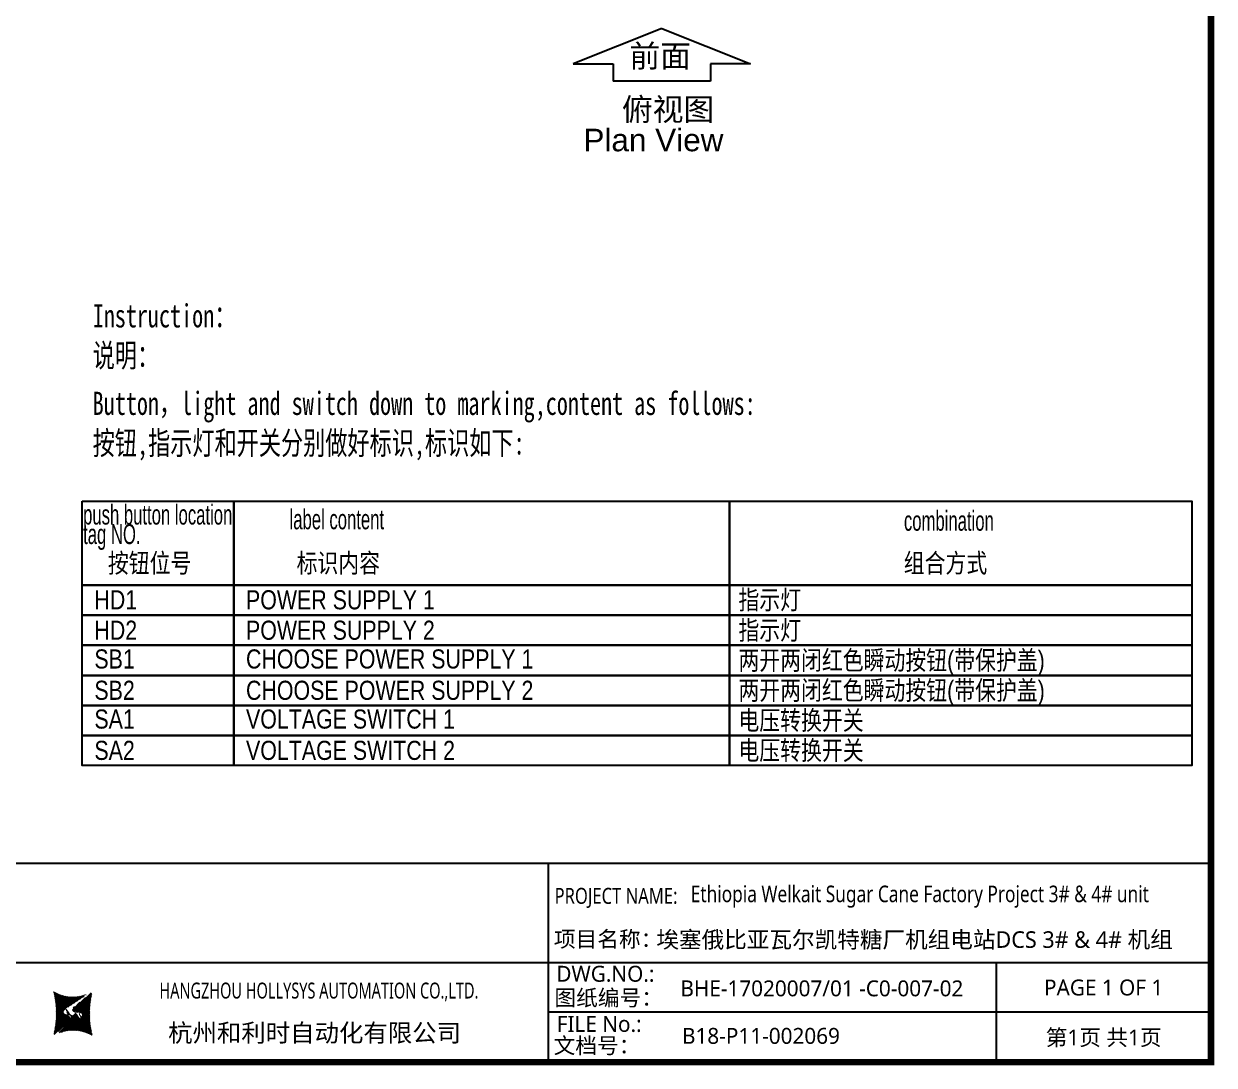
# Model space of a CAD drawing. Extents: x 81437 to 204847, y -54769 to -29444.
# Drawn here: x 83813 to 85608, y -41388 to -39816 of the extents above; entities that cross this region are included whole.
import ezdxf
from ezdxf.enums import TextEntityAlignment as Align
from ezdxf.lldxf.tags import DXFTag

# ---------------------------------------------------------------- set-up
doc = ezdxf.new("R2010")
doc.units = 0
doc.header["$LTSCALE"] = 100
doc.header["$MEASUREMENT"] = 0
for name, color, linetype in [('PARTS', 6, 'Continuous'), ('t', 1, 'Continuous'), ('操作台', 7, 'Continuous'), ('标准图框及表格', 7, 'Continuous')]:
    doc.layers.add(name, color=color, linetype=linetype)
doc.layers.add('细实线', color=7, linetype='Continuous', lineweight=20)
doc.styles.add('HZ', font='arial.ttf', dxfattribs={"width": 0.7})
doc.styles.get("Standard").update_dxf_attribs({"font": ''})
doc.styles.add('微软雅黑', font='')
doc.styles.get('Standard').set_extended_font_data('SimSun')
doc.styles.get('微软雅黑').set_extended_font_data('Microsoft YaHei')
tags = doc.linetypes.add('CENTER', pattern=[2, 1.25, -0.25, 0.25, -0.25]).pattern_tags.tags
tags[10:11] = [DXFTag(74, 4), DXFTag(75, 0), DXFTag(340, '0'), DXFTag(46, 1.0), DXFTag(50, 0.0), DXFTag(44, 0.0), DXFTag(45, 0.0)]
tags[8:9] = [DXFTag(74, 4), DXFTag(75, 0), DXFTag(340, '0'), DXFTag(46, 1.0), DXFTag(50, 0.0), DXFTag(44, 0.0), DXFTag(45, 0.0)]
tags[6:7] = [DXFTag(74, 4), DXFTag(75, 0), DXFTag(340, '0'), DXFTag(46, 1.0), DXFTag(50, 0.0), DXFTag(44, 0.0), DXFTag(45, 0.0)]
tags[4:5] = [DXFTag(74, 4), DXFTag(75, 0), DXFTag(340, '0'), DXFTag(46, 1.0), DXFTag(50, 0.0), DXFTag(44, 0.0), DXFTag(45, 0.0)]
pattern_1 = [(45, (-6.162819773475348, -58.86246267448996), (-0.736262898216564, 0.7362628982165641), [])]

# ---------------------------------------------------------------- blocks, each defined once
blk = doc.blocks.new('图框')
at = {"layer": '标准图框及表格'}
h = blk.add_hatch(dxfattribs=at)
h.set_pattern_fill('ANSI31', color=5, scale=8.329863809039892, style=0)
h.set_pattern_definition(pattern_1)
edge = h.paths.add_edge_path()
edge.add_arc((2393.094436262916, -3057.016314091056), 55.18534773488954, 238.1092081981581, 291.6531626184834)
edge.add_line((2413.457117633552, -3108.307481089123), (2382.362679957259, -3129.105284474292))
edge.add_arc((2232.744557938924, -3137.191253253037), 135.3602868968974, 346.3915348661821, 374.2500326978034)
edge.add_line((2364.304773850054, -3169.039594784347), (2391.343418124445, -3146.7148906974))
edge.add_line((2385.17637942767, -3139.143911424919), (2389.981166822123, -3139.761302572286))
edge.add_spline(control_points=[(2391.307199095063, -3146.750097628447), (2392.196661605914, -3145.885543305817), (2393.808172678844, -3144.319160410171), (2393.706362376579, -3140.114756849009), (2391.263680388605, -3139.875266105763), (2389.959101290711, -3139.747359722689)], knot_values=[0, 0, 0, 0, 6.844331067525468, 12.40042740766005, 18.76924275352248, 18.76924275352248, 18.76924275352248, 18.76924275352248], weights=[1, 1, 1, 1, 1, 1], degree=3, periodic=0)
edge.add_spline(control_points=[(2382.352543285211, -3129.127895979397), (2381.626555155563, -3129.73152025812), (2380.315378592357, -3130.821700626719), (2379.381276507607, -3132.24510027398), (2378.964379386169, -3132.880374753903)], knot_values=[0, 0, 0, 0, 5.253673658024614, 9.488438564008057, 9.488438564008057, 9.488438564008057, 9.488438564008057], weights=[1, 1, 1, 1, 1], degree=3, periodic=0)
edge.add_spline(control_points=[(2380.109845815059, -3131.144179531064), (2379.558651433159, -3131.767985770505), (2378.469607692277, -3133.249177120419), (2378.75000888206, -3136.59141356358), (2381.696031569307, -3138.758015293683), (2384.022624161043, -3139.007997601494), (2385.15175362843, -3139.129317677358)], knot_values=[10.66597461496156, 10.66597461496156, 10.66597461496156, 10.66597461496156, 18.97770399508879, 28.89455822145742, 41.119553648298, 52.64692538081317, 52.64692538081317, 52.64692538081317, 52.64692538081317], weights=[1, 1, 1, 1, 1, 1, 1], degree=3, periodic=0)
h = blk.add_hatch(dxfattribs=at)
h.set_pattern_fill('ANSI31', color=3, scale=8.329863809039892, style=0)
h.set_pattern_definition(pattern_1)
edge = h.paths.add_edge_path()
edge.add_line((2396.306912351669, -3134.638821765021), (2401.543221691929, -3135.303048767099))
edge.add_spline(control_points=[(2394.881673431148, -3127.632408877759), (2393.992210920092, -3128.496963200258), (2392.380699847337, -3130.063346096064), (2392.482510149457, -3134.26774965708), (2394.925192137576, -3134.507240400384), (2396.229771235499, -3134.635146783385)], knot_values=[0, 0, 0, 0, 6.844331067526932, 12.40042740766158, 18.76924275352342, 18.76924275352342, 18.76924275352342, 18.76924275352342], weights=[1, 1, 1, 1, 1, 1], degree=3, periodic=0)
edge.add_line((2421.884098676157, -3105.342911721815), (2394.845454401773, -3127.667615808762))
edge.add_spline(control_points=[(2406.462349776273, -3142.781070641064), (2406.85282482484, -3142.285248106444), (2407.700959278394, -3140.915136680455), (2407.438863643569, -3137.791092942495), (2404.4928409567, -3135.624491212552), (2402.166248364556, -3135.374508904741), (2401.037118897577, -3135.253188828716)], knot_values=[12.65408913243743, 12.65408913243743, 12.65408913243743, 12.65408913243743, 18.97770399508879, 28.89455822145742, 41.119553648298, 52.64692538081317, 52.64692538081317, 52.64692538081317, 52.64692538081317], weights=[1, 1, 1, 1, 1, 1, 1], degree=3, periodic=0)
edge.add_line((2405.463463917236, -3143.838156073773), (2406.618423075823, -3142.594514654259))
edge.add_line((2403.858524028219, -3145.261600863971), (2405.463463917236, -3143.838156073904))
edge.add_line((2372.73175489228, -3166.075025417009), (2403.826192568573, -3145.277222031841))
edge.add_arc((2393.094436262916, -3217.366192415033), 55.18534773488965, 58.10920819815809, 111.6531626184834)
edge.add_arc((2553.444314586908, -3137.191253253037), 135.360286896897, 166.3915348661823, 194.2500326978024)
at = {"color": 7}
for p, q in [((3109.47921527367, -2910.443887418679), (3109.47921527367, -3210.443887418679)), ((2209.47921527367, -3060.443887418679), (3109.47921527367, -3060.443887418679)), ((3109.47921527367, -3060.443887418679), (4109.47921527367, -3060.443887418679)), ((3785.62275226965, -3060.443887418679), (3785.62275226965, -3210.443887418679)), ((4109.47921527367, -3135.443887418679), (3109.47921527367, -3135.443887418679))]:
    blk.add_line(p, q, dxfattribs=at)
at = {"color": 7, "const_width": 3}
blk.add_lwpolyline([(4109.47921527367, -2910.443887418679), (-6.162819773475348, -2910.443887418679)], dxfattribs=at)
at = {"layer": 't', "color": 7, "const_width": 9.61519705431492}
blk.add_lwpolyline([(4109.47921527367, -3210.443887418679), (4109.47921527367, -58.86246267448996), (-6.162819773475348, -58.86246267448996), (-6.162819773475348, -3210.443887418679)], close=True, dxfattribs=at)
at = {"color": 7, "linetype": 'CENTER', "style": '微软雅黑'}
for s, height, p in [('项目名称：', 24, (3118.237888517288, -3036.94681899895)), ('图纸编号：', 24, (3119.058468482224, -3125.527001057468)), ('杭州和利时自动化有限公司', 27, (2536.38633266712, -3179.976961063531)), ('文档号：', 24, (3117.869572934458, -3197.591179766443))]:
    blk.add_text(s, height=height, dxfattribs=at).set_placement(p)
at = {"color": 7, "style": '微软雅黑', "flags": 8}
for tag, p, height in [('DWG.NAME:', (1375.473639447489, -2969.2419877869), 25), ('DWG.NO.:', (3122.023352488108, -3089.264933317976), 24), ('图纸编号', (3309.199899152482, -3111.267140832559), 24), ('FILENO.:', (3122.509725826509, -3164.966587124836), 24), ('文档号', (3311.563545755656, -3182.994948628203), 24)]:
    blk.add_attdef(tag, p, '', height=height, dxfattribs=at)
at = {"color": 7, "style": '微软雅黑', "width": 0.8, "flags": 8}
for tag, p, height in [('PROJECT_NAME', (3324.743137664682, -2969.191656158461), 25), ('PROJECTNAME:', (3119.317365890063, -2971.670387076527), 24)]:
    blk.add_attdef(tag, p, '', height=height, dxfattribs=at)
at = {"color": 7, "style": '微软雅黑', "flags": 8}
for tag, height, width, p in [('RENLIU', 24, 0.7, (692.0254873090671, -3009.243060483925)), ('SHUFENWANG', 24, 0.7, (879.6254712981536, -3009.243060483925)), ('FANGHOU', 24, 0.7, (1063.567935676903, -3009.243060483925)), ('DANDANLI', 24, 0.7, (1243.852880445316, -3009.243060483925)), ('#10STATIONONTROLCABINETCOVER', 30, 0.6, (1771.737284051596, -3076.044837234568)), ('HANGZHOUHOLLYSYSAUTOMATIONCO.,LTD.', 24, 0.7, (2763.919484516009, -3104.577265918681))]:
    blk.add_attdef(tag, text='', height=height, dxfattribs=dict(at, width=width)).set_placement(p, align=Align.MIDDLE)
for tag, p in [('图纸名称:', (1371.649552043295, -3024.785799731683)), ('项目名称', (3272.897224152879, -3045.626842364768))]:
    blk.add_attdef(tag, text='', height=25, dxfattribs=at).set_placement(p, align=Align.BOTTOM_LEFT)
at = {"color": 7, "flags": 8}
blk.add_attdef('A', text='', height=23, dxfattribs=at).set_placement((53.73638948711596, -3033.744016823508), align=Align.MIDDLE)
at = {"color": 7, "style": '微软雅黑', "flags": 8}
for tag, height, p in [('设计时间', 23, (207.7030023673433, -3033.744016823508)), ('刘仁', 23, (692.0254873090671, -3061.050838701933)), ('王姝芬', 23, (879.6254712981536, -3061.050838701933)), ('侯方', 23, (1063.567935676903, -3061.050838701933)), ('李丹丹', 23, (1243.852880445316, -3061.050838701933)), ('PAGEXOFX', 24, (3947.55098377166, -3097.943887418679)), ('REV.', 24, (53.21983990701119, -3121.911417548025)), ('DATE', 24, (202.7449719716897, -3121.911417548025)), ('DESCRIPTION', 24, (445.5564698352027, -3121.911417548025)), ('PREPARED', 24, (692.0254873090671, -3121.911417548025)), ('CHECKED', 24, (879.625471298139, -3121.911417548025)), ('SIGNED', 24, (1063.567935676889, -3121.911417548025)), ('APPROVED', 24, (1243.852880445316, -3121.911417548025)), ('图纸名称', 30, (1771.737284051596, -3153.557526718527)), ('第几页共几页', 24, (3947.55098377166, -3172.943887418679))]:
    blk.add_attdef(tag, text='', height=height, dxfattribs=at).set_placement(p, align=Align.MIDDLE)
at = {"layer": '标准图框及表格', "color": 5, "style": 'HZ'}
for s, p in [('pgqh', (2367.722055843864, -3118.539690870716)), ('hollilas', (2367.889081852576, -3144.830947292762))]:
    blk.add_text(s, height=5.205656721233694, dxfattribs=at).set_placement(p)
at = {"layer": '标准图框及表格', "color": 3, "style": 'HZ'}
for s, height, p in [('auto', 8.676094535389492, (2394.744307490306, -3133.062499086471)), ('hollysys', 4.338047267694746, (2396.375285240625, -3158.593924068552))]:
    blk.add_text(s, height=height, dxfattribs=at).set_placement(p)

msp = doc.modelspace()

# ---------------------------------------------------------------- linework, layer by layer
at = {"layer": 'PARTS', "color": 7}
for p, q in [((84775.3872803135, -39823.40235466888), (84641.74062946209, -39876.79527820792)), ((84775.3872803135, -39823.40235466888), (84909.03393116494, -39876.79527820792)), ((84641.74062946209, -39876.79527820792), (84702.02075230575, -39876.79527820792)), ((84702.02075230575, -39876.79527820792), (84702.02075230575, -39902.63516901154)), ((84909.03393116494, -39876.79527820792), (84848.75380832126, -39876.79527820792)), ((84848.75380832126, -39876.79527820792), (84848.75380832126, -39902.63516901154)), ((84848.75380832126, -39902.63516901154), (84702.02075230575, -39902.63516901154))]:
    msp.add_line(p, q, dxfattribs=at)
at = {"layer": '操作台', "color": 4}
for points in [[(83900.696012953, -40536.40908208306), (84129.73759512274, -40536.40908208306), (84129.73759512274, -40663.52716018727), (83900.696012953, -40663.52716018727)], [(84129.73759512274, -40536.40908208306), (84877.37253340473, -40536.40908208306), (84877.37253340473, -40663.52716018727), (84129.73759512274, -40663.52716018727)], [(84877.37253340473, -40536.40908208306), (85574.55817895567, -40536.40908208306), (85574.55817895567, -40663.52716018727), (84877.37253340473, -40663.52716018727)], [(83900.696012953, -40663.52716018727), (84129.73759512274, -40663.52716018727), (84129.73759512274, -40708.86325655424), (83900.696012953, -40708.86325655424)], [(84129.73759512274, -40663.52716018727), (84877.37253340473, -40663.52716018727), (84877.37253340473, -40708.86325655424), (84129.73759512274, -40708.86325655424)], [(84877.37253340473, -40663.52716018727), (85574.55817895567, -40663.52716018727), (85574.55817895567, -40708.86325655424), (84877.37253340473, -40708.86325655424)], [(83900.696012953, -40708.86325655424), (84129.73759512274, -40708.86325655424), (84129.73759512274, -40754.1993529212), (83900.696012953, -40754.1993529212)], [(84129.73759512274, -40708.86325655424), (84877.37253340473, -40708.86325655424), (84877.37253340473, -40754.19935292121), (84129.73759512274, -40754.1993529212)], [(84877.37253340473, -40708.86325655424), (85574.55817895567, -40708.86325655424), (85574.55817895567, -40754.19935292121), (84877.37253340473, -40754.19935292121)], [(83900.696012953, -40754.1993529212), (84129.73759512274, -40754.1993529212), (84129.73759512274, -40799.53544928819), (83900.696012953, -40799.53544928819)], [(84129.73759512274, -40754.1993529212), (84877.37253340473, -40754.19935292121), (84877.37253340473, -40799.53544928819), (84129.73759512274, -40799.53544928819)], [(84877.37253340473, -40754.19935292121), (85574.55817895567, -40754.19935292121), (85574.55817895567, -40799.53544928819), (84877.37253340473, -40799.53544928819)], [(83900.696012953, -40799.53544928819), (84129.73759512274, -40799.53544928819), (84129.73759512274, -40844.87154565516), (83900.696012953, -40844.87154565516)], [(84129.73759512274, -40799.53544928819), (84877.37253340473, -40799.53544928819), (84877.37253340473, -40844.87154565516), (84129.73759512274, -40844.87154565516)], [(84877.37253340473, -40799.53544928819), (85574.55817895567, -40799.53544928819), (85574.55817895567, -40844.87154565516), (84877.37253340473, -40844.87154565516)], [(83900.696012953, -40844.87154565516), (84129.73759512274, -40844.87154565516), (84129.73759512274, -40890.20764202213), (83900.696012953, -40890.20764202213)], [(84129.73759512274, -40844.87154565516), (84877.37253340473, -40844.87154565516), (84877.37253340473, -40890.20764202213), (84129.73759512274, -40890.20764202213)], [(84877.37253340473, -40844.87154565516), (85574.55817895567, -40844.87154565516), (85574.55817895567, -40890.20764202213), (84877.37253340473, -40890.20764202213)], [(83900.696012953, -40890.20764202213), (84129.73759512274, -40890.20764202213), (84129.73759512274, -40935.5437383891), (83900.696012953, -40935.5437383891)], [(84129.73759512274, -40890.20764202213), (84877.37253340473, -40890.20764202213), (84877.37253340473, -40935.54373838911), (84129.73759512274, -40935.5437383891)], [(84877.37253340473, -40890.20764202213), (85574.55817895567, -40890.20764202213), (85574.55817895567, -40935.54373838911), (84877.37253340473, -40935.54373838911)]]:
    msp.add_lwpolyline(points, close=True, dxfattribs=at)

# ---------------------------------------------------------------- block references
at = {"color": 1}
ref = msp.add_blockref('图框', (81494.12970338705, -38172.65089631778), dxfattribs=at)
ref.add_attrib('PROJECTNAME:', 'PROJECT NAME:', (84613.44706927711, -41144.3212833943), dxfattribs={"color": 7, "height": 24, "style": '微软雅黑', "width": 0.8000000000000002})
ref.add_attrib('FILENO.:', 'FILE No.:', (84616.63942921357, -41337.61748344261), dxfattribs={"color": 7, "height": 24, "style": '微软雅黑'})
ref.add_attrib('DWG.NO.:', 'DWG.NO.:', (84616.15305587515, -41261.91582963575), dxfattribs={"color": 7, "height": 24, "style": '微软雅黑'})
ref.add_attrib('PAGEXOFX', 'PAGE 1 OF 1', dxfattribs={"color": 7, "height": 24, "style": '微软雅黑', "flags": 8}).set_placement((85441.68068715872, -41270.59478373646), align=Align.MIDDLE)
ref.add_attrib('PROJECT_NAME', 'Ethiopia Welkait Sugar Cane Factory Project 3# & 4# unit', (84818.87284105174, -41141.84255247624), dxfattribs={"color": 7, "height": 25, "style": '微软雅黑', "width": 0.8})
ref.add_attrib('项目名称', '埃塞俄比亚瓦尔凯特糖厂机组电站DCS 3# & 4# 机组', dxfattribs={"color": 7, "height": 25, "style": '微软雅黑'}).set_placement((84767.02692753993, -41218.27773868255), align=Align.BOTTOM_LEFT)
ref.add_attrib('HANGZHOUHOLLYSYSAUTOMATIONCO.,LTD.', 'HANGZHOU HOLLYSYS AUTOMATION CO.,LTD.', dxfattribs={"color": 7, "height": 24, "style": '微软雅黑', "width": 0.6999999999999998}).set_placement((84258.04918790306, -41277.22816223646), align=Align.MIDDLE)
ref.add_attrib('文档号', 'B18-P11-002069', (84805.6932491427, -41355.64584494598), dxfattribs={"color": 7, "height": 24, "style": '微软雅黑', "flags": 8})
ref.add_attrib('图纸编号', 'BHE-17020007/01 -C0-007-02', (84803.32960253954, -41283.91803715034), dxfattribs={"color": 7, "height": 24, "style": '微软雅黑', "flags": 8})
ref.add_attrib('第几页共几页', '第1页 共1页', dxfattribs={"color": 7, "height": 24, "style": '微软雅黑', "flags": 8}).set_placement((85441.68068715872, -41345.59478373646), align=Align.MIDDLE)

# ---------------------------------------------------------------- texts
at = {"color": 7, "style": 'HZ'}
for s, p in [('前面', (84726.34411548154, -39881.75222565321)), ('俯视图', (84715.10958251363, -39962.36650807226)), ('Plan View', (84656.97107931711, -40008.5775809053))]:
    msp.add_text(s, height=34, dxfattribs=at).set_placement(p)
at = {"layer": '操作台', "linetype": 'Continuous', "lineweight": 5, "style": 'HZ'}
for s, height, width, p in [('push button location', 30, 0.6, (83902.33107471098, -40571.96702466459)), ('label content', 30, 0.6, (84213.74258107743, -40579.06386612629)), ('combination', 30, 0.6, (85140.45003138298, -40581.27228310438)), ('tag NO. ', 30, 0.6, (83902.33107471098, -40601.34518416823)), ('按钮位号', 28.84615386, 0.8, (83939.73516578258, -40644.42487798381)), ('标识内容', 28.84615386, 0.8, (84224.31443660035, -40644.42487798381)), ('组合方式', 28.84615386, 0.8, (85140.16446188469, -40644.42487798381)), ('指示灯', 28.84615386, 0.8, (84890.79254726476, -40699.91616824266)), ('HD1', 28.84615386, 0.8, (83919.35208053904, -40699.91616824266)), ('HD2', 28.84615386, 0.8, (83919.35208053904, -40745.80766533415)), ('SB1', 28.84615386, 0.8, (83919.35208053904, -40789.20487934767)), ('SB2', 28.84615386, 0.8, (83919.35208053904, -40836.47985806809)), ('两开两闭红色瞬动按钮(带保护盖)', 28.84615386, 0.8, (84890.79254726476, -40836.47985806809)), ('SA1', 28.84615386, 0.8, (83919.35208053904, -40879.87707208162)), ('电压转换开关', 28.84615386, 0.8, (84890.79254726476, -40881.81595443507)), ('SA2', 28.84615386, 0.8, (83919.35208053904, -40927.15205080205)), ('电压转换开关', 28.84615386, 0.8, (84890.79254726476, -40927.15205080205))]:
    msp.add_text(s, height=height, dxfattribs=dict(at, width=width)).set_placement(p)
at = {"layer": '操作台', "color": 7, "linetype": 'Continuous', "lineweight": 5, "style": 'HZ', "width": 0.8}
for s, p in [('POWER SUPPLY 1 ', (84148.031595481, -40699.91616824266)), ('POWER SUPPLY 2', (84148.031595481, -40745.80766533415)), ('指示灯', (84890.79254726476, -40745.80766533415)), ('两开两闭红色瞬动按钮(带保护盖)', (84890.79254726476, -40791.14376170113)), ('CHOOSE POWER SUPPLY 1', (84148.031595481, -40789.20487934767)), ('CHOOSE POWER SUPPLY 2', (84148.031595481, -40836.47985806809)), ('VOLTAGE SWITCH 1', (84148.031595481, -40879.87707208162)), ('VOLTAGE SWITCH 2', (84148.031595481, -40927.15205080205))]:
    msp.add_text(s, height=28.84615386, dxfattribs=at).set_placement(p)
at = {"layer": '细实线', "char_height": 35, "width": 1529.479768786127, "attachment_point": 1, "style": 'HZ'}
for s, insert in [('{\\fsimsun|b0|i0|c134|p2;Instruction：}', (83916.78785927604, -40239.43711417727)), ('{\\fsimsun|b0|i0|c134|p2;说明：', (83916.78785927604, -40299.20486206518)), ('{\\fsimsun|b0|i0|c134|p2;Button，light and switch down to marking,content as follows:}', (83916.78785927604, -40371.50014005105)), ('{\\fsimsun|b0|i0|c134|p2;按钮,指示灯和开关分别做好标识,标识如下:}', (83916.78785927604, -40431.26788793896))]:
    msp.add_mtext(s, dxfattribs=dict(at, insert=insert))

doc.saveas('drawing.dxf')
